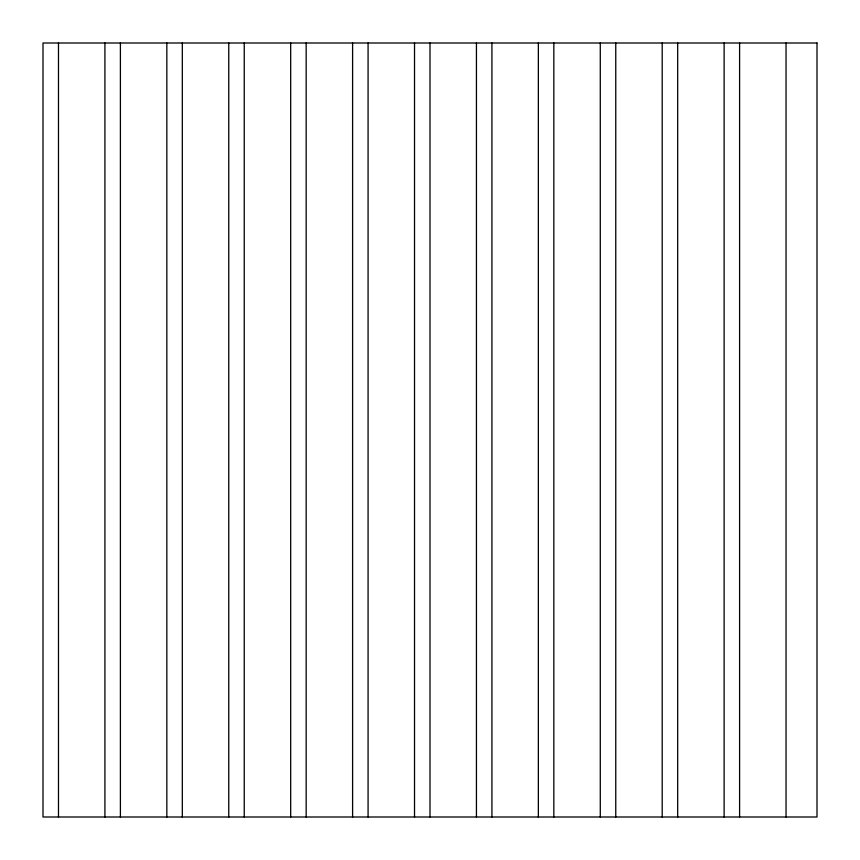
<?xml version="1.0" encoding="UTF-8"?>
<svg xmlns="http://www.w3.org/2000/svg" width="860" height="860" viewBox="0 0 860 860"><rect width="100%" height="100%" fill="white"/><g stroke="black" fill="none" stroke-linecap="round" stroke-linejoin="round"><path stroke-width="1.29" d="M786.04 43L786.04 817M739.6 43L739.6 817M724.12 43L724.12 817M677.68 43L677.68 817M662.2 43L662.2 817M615.76 43L615.76 817M600.28 43L600.28 817M553.84 43L553.84 817M538.36 43L538.36 817M491.92 43L491.92 817M476.44 43L476.44 817M430 43L430 817M414.52 43L414.52 817M368.08 43L368.08 817M352.6 43L352.6 817M306.16 43L306.16 817M290.68 43L290.68 817M244.24 43L244.24 817M228.76 43L228.76 817M182.32 43L182.32 817M166.84 43L166.84 817M120.4 43L120.4 817M104.92 43L104.92 817M58.48 43L58.48 817M817 43L43 43L43 817L817 817L817 43"/></g></svg>
